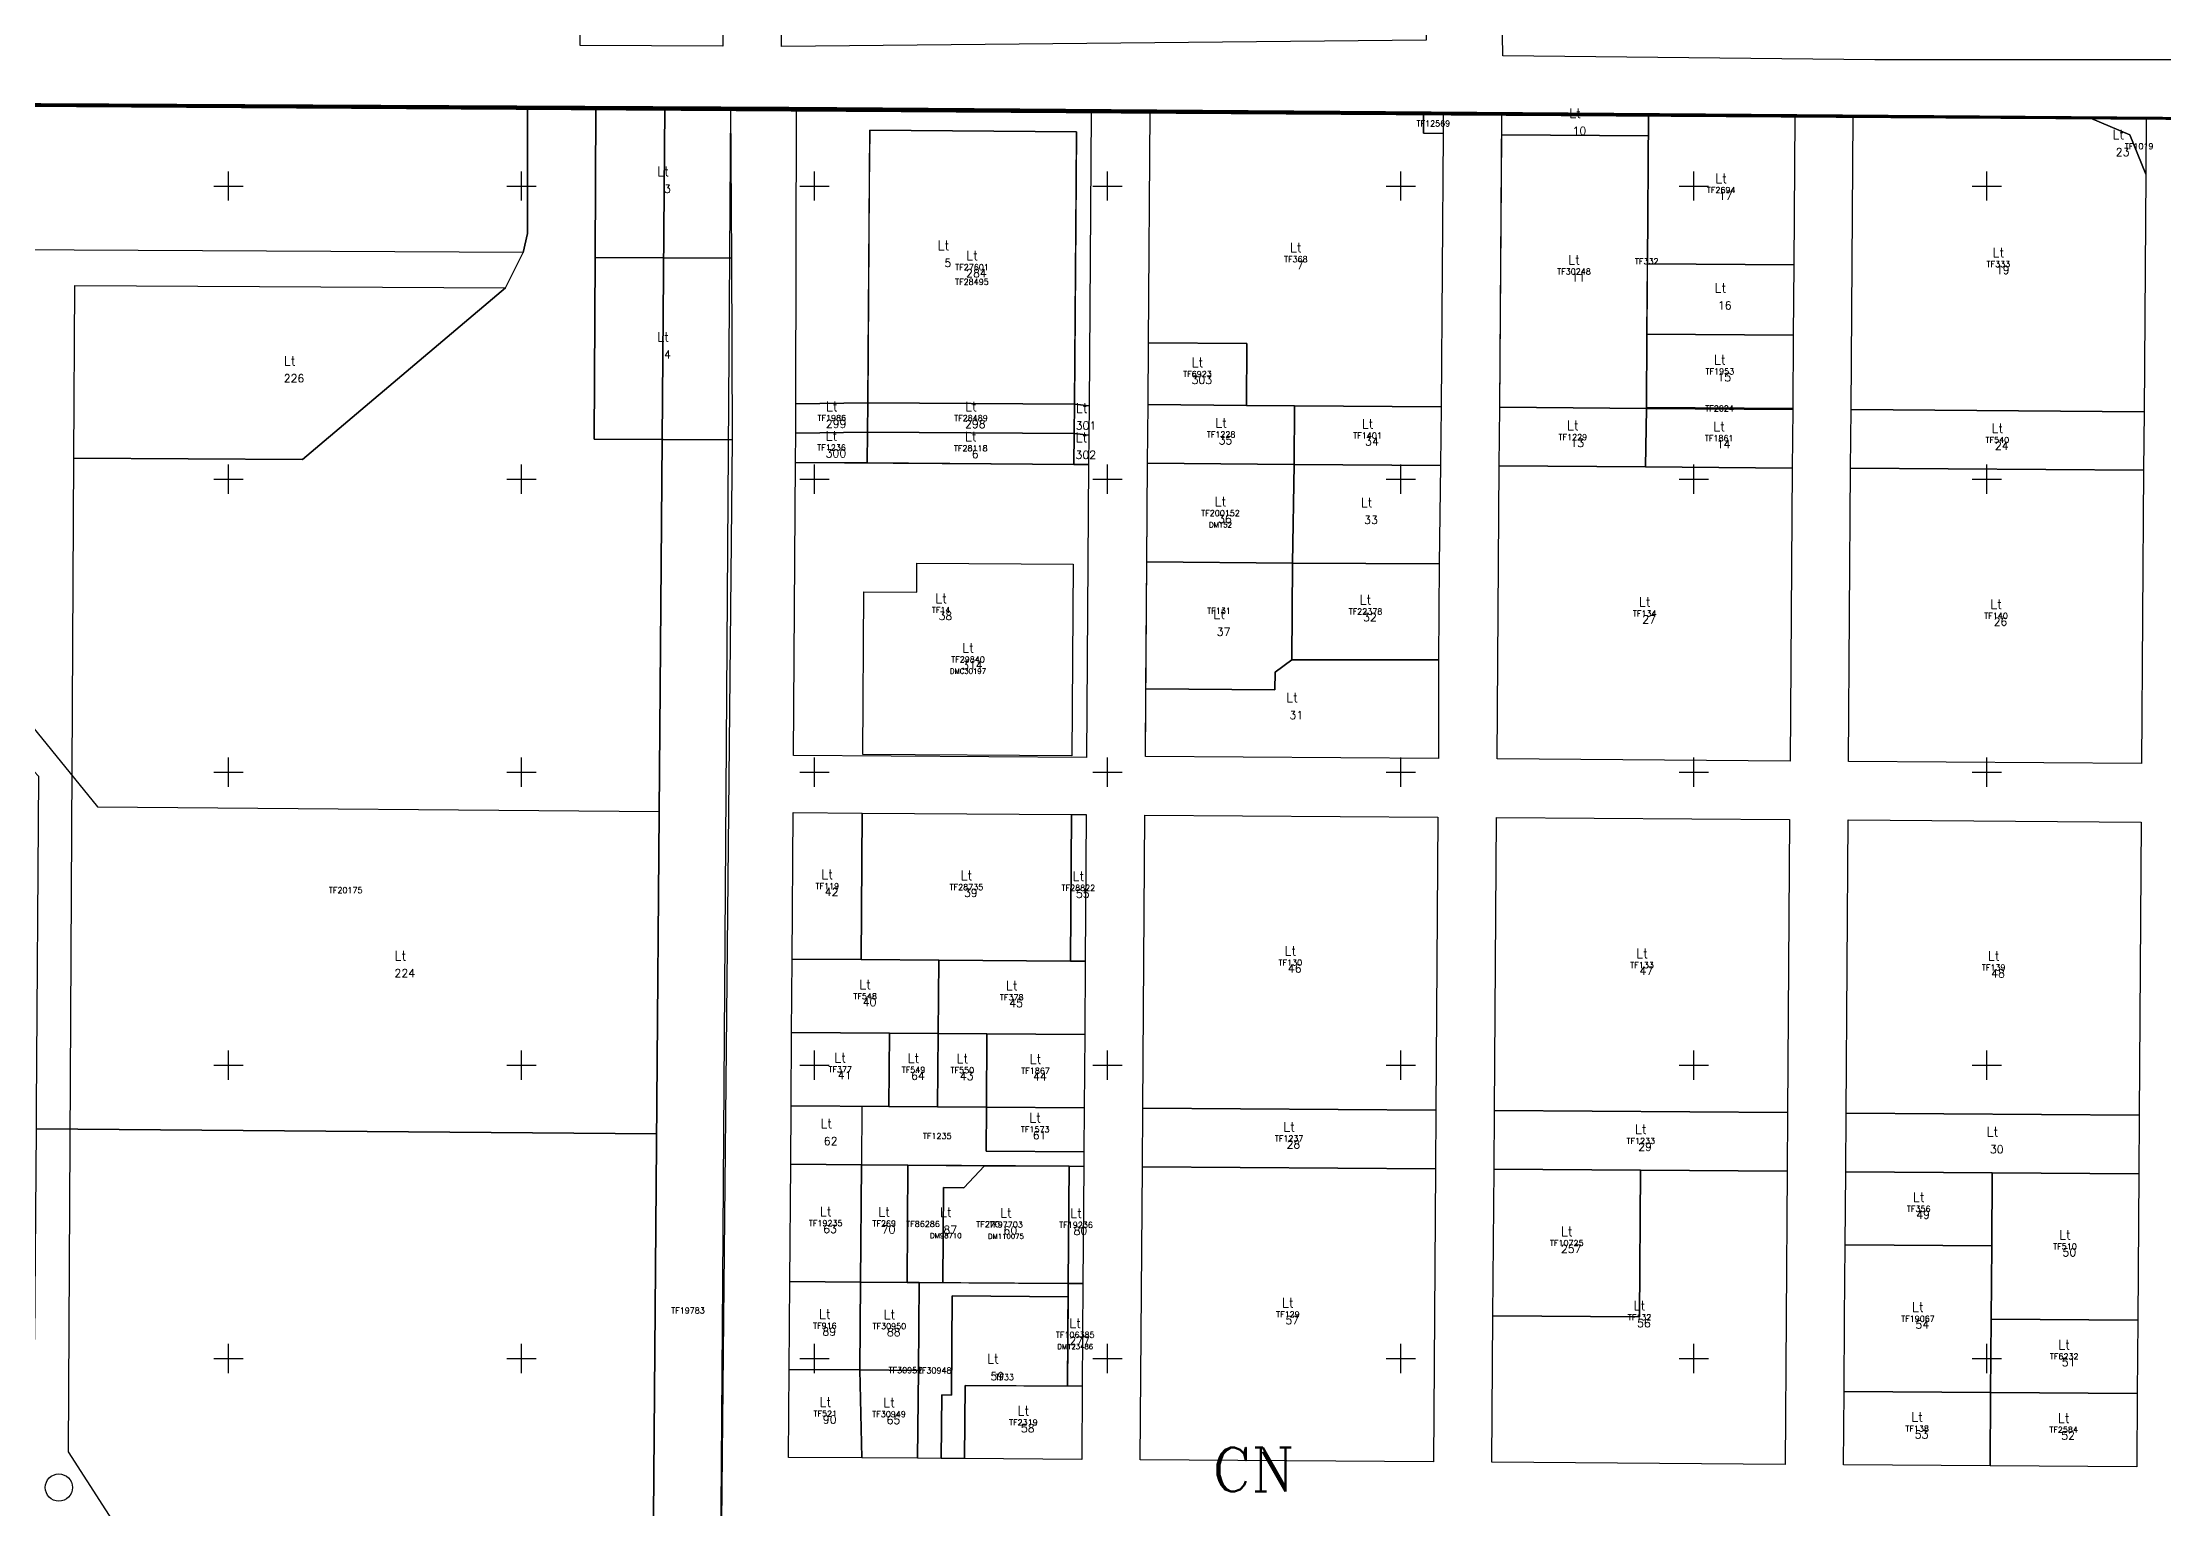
# Model space of a CAD drawing. Extents: x 385562 to 387872, y 587050 to 590157.
# Drawn here: x 386137 to 386860, y 588549 to 589049 of the extents above; entities that cross this region are included whole.
import ezdxf
from ezdxf.enums import TextEntityAlignment as Align

# ---------------------------------------------------------------- set-up
doc = ezdxf.new("R2010")
doc.units = 0
doc.header["$MEASUREMENT"] = 0
for name, color, linetype in [('croisillon', 7, 'CONTINUOUS'), ('IL', 70, 'CONTINUOUS'), ('ILOT', 70, 'CONTINUOUS'), ('L', 10, 'CONTINUOUS'), ('LOT', 10, 'CONTINUOUS'), ('LS', 7, 'CONTINUOUS'), ('PARCELLE', 160, 'CONTINUOUS'), ('SECTION', 7, 'CONTINUOUS'), ('TF', 160, 'CONTINUOUS'), ('tfdm', 7, 'CONTINUOUS'), ('TFNO', 160, 'CONTINUOUS')]:
    doc.layers.add(name, color=color, linetype=linetype)
doc.styles.add('ROMANC', font='romanc.shx', dxfattribs={"height": 10})

msp = doc.modelspace()

# ---------------------------------------------------------------- linework, layer by layer
at = {"layer": 'croisillon'}
for p, q in [((386200, 588995), (386200, 589005)), ((386300, 588995), (386300, 589005)), ((386400, 588995), (386400, 589005)), ((386500, 588995), (386500, 589005)), ((386600, 588995), (386600, 589005)), ((386700, 588995), (386700, 589005)), ((386800, 588995), (386800, 589005)), ((386195, 589000), (386205, 589000)), ((386295, 589000), (386305, 589000)), ((386395, 589000), (386405, 589000)), ((386495, 589000), (386505, 589000)), ((386595, 589000), (386605, 589000)), ((386695, 589000), (386705, 589000)), ((386795, 589000), (386805, 589000)), ((386195, 588900), (386205, 588900)), ((386200, 588895), (386200, 588905)), ((386295, 588900), (386305, 588900)), ((386300, 588895), (386300, 588905)), ((386395, 588900), (386405, 588900)), ((386400, 588895), (386400, 588905)), ((386495, 588900), (386505, 588900)), ((386500, 588895), (386500, 588905)), ((386595, 588900), (386605, 588900)), ((386600, 588895), (386600, 588905)), ((386695, 588900), (386705, 588900)), ((386700, 588895), (386700, 588905)), ((386795, 588900), (386805, 588900)), ((386800, 588895), (386800, 588905)), ((386195, 588800), (386205, 588800)), ((386200, 588795), (386200, 588805)), ((386295, 588800), (386305, 588800)), ((386300, 588795), (386300, 588805)), ((386395, 588800), (386405, 588800)), ((386400, 588795), (386400, 588805)), ((386495, 588800), (386505, 588800)), ((386500, 588795), (386500, 588805)), ((386595, 588800), (386605, 588800)), ((386600, 588795), (386600, 588805)), ((386695, 588800), (386705, 588800)), ((386700, 588795), (386700, 588805)), ((386795, 588800), (386805, 588800)), ((386800, 588795), (386800, 588805)), ((386200, 588695), (386200, 588705)), ((386300, 588695), (386300, 588705)), ((386400, 588695), (386400, 588705)), ((386500, 588695), (386500, 588705)), ((386600, 588695), (386600, 588705)), ((386700, 588695), (386700, 588705)), ((386800, 588695), (386800, 588705)), ((386195, 588700), (386205, 588700)), ((386295, 588700), (386305, 588700)), ((386395, 588700), (386405, 588700)), ((386495, 588700), (386505, 588700)), ((386595, 588700), (386605, 588700)), ((386695, 588700), (386705, 588700)), ((386795, 588700), (386805, 588700)), ((386200, 588595), (386200, 588605)), ((386300, 588595), (386300, 588605)), ((386400, 588595), (386400, 588605)), ((386500, 588595), (386500, 588605)), ((386600, 588595), (386600, 588605)), ((386700, 588595), (386700, 588605)), ((386800, 588595), (386800, 588605)), ((386195, 588600), (386205, 588600)), ((386295, 588600), (386305, 588600)), ((386395, 588600), (386405, 588600)), ((386495, 588600), (386505, 588600)), ((386595, 588600), (386605, 588600)), ((386695, 588600), (386705, 588600)), ((386795, 588600), (386805, 588600))]:
    msp.add_line(p, q, dxfattribs=at)
at = {"layer": 'IL'}
msp.add_lwpolyline([(386084.43, 589027.92), (386299.06, 589026.78), (386325.35, 589026.63), (386348.95, 589026.51), (386344.2, 588446.94), (386342.23, 588206.36), (386328.55, 588206.46), (386332.8, 588191.02), (386291.24, 588191.36), (386276.99, 588177.34), (386276.4, 588105.62), (386290.43, 588091.36), (386392.79, 588090.53), (386413.45, 588075.87), (386239.2, 588084.5), (386135.22, 588099.28)], dxfattribs=at)
at = {"layer": 'ILOT'}
msp.add_circle((386142.125, 588555.925), 4.63, dxfattribs=at)
at = {"layer": 'L'}
for points in [[(386390.87, 589496.254), (386610.867, 589495.174), (386608.681, 589049.702), (386388.668, 589047.641)], [(386962.389, 589376.525), (386961.577, 589357.166), (386959.733, 589313.205), (386952.564, 589142.355), (386933.745, 589118.992), (386924.919, 589028.205), (386873.8, 589029.4), (386873.8, 589043), (386761.81, 589043), (386634.83, 589044.43), (386630.117, 589342.078)], [(386299.632, 589125.316), (386320.426, 589132.977), (386355.403, 589131.706), (386356.506, 589130.038), (386369.479, 589112.734), (386368.668, 589047.739), (386320.009, 589047.978), (386320.166, 589079.978), (386299.487, 589080.079)], [(386302.06, 589026.763), (386301.995, 588983.763), (386300.505, 588977.282), (385884.511, 588979.484), (385884.469, 589005.484), (385884.43, 589028.98), (386084.43, 589027.92), (386299.06, 589026.78)], [(386371.904, 588913.391), (386367.241, 588440.071), (386227.244, 588441.048), (386145.419, 588568.093), (386147.214, 588907.089), (386225.213, 588906.676), (386294.524, 588965.31), (386300.505, 588977.282), (386301.995, 588983.763), (386302.06, 589026.763), (386325.35, 589026.63), (386325.084, 588975.631), (386324.76, 588913.632)], [(386325.35, 589026.63), (386348.95, 589026.51), (386371.35, 589026.39), (386371.6, 588975.391), (386325.084, 588975.631)], [(386494.337, 589024.972), (386493.647, 588924.974), (386488.668, 588925.538), (386489.241, 588999.536), (386489.32, 589018.536), (386418.891, 589019.029), (386418.588, 588999.964), (386418.124, 588926.032), (386393.648, 588925.665), (386393.8, 589026.5)], [(386514.528, 589025.396), (386607.825, 589024.705), (386607.775, 589018.005), (386614.475, 589017.955), (386613.784, 588924.658), (386563.785, 588925.028), (386547.336, 588925.15), (386547.493, 588946.299), (386513.944, 588946.548)], [(386684.524, 589024.134), (386684.477, 589017.135), (386634.473, 589017.506), (386634.525, 589024.506)], [(386734.523, 589023.762), (386734.146, 588973.104), (386684.183, 588973.476), (386684.524, 589024.134)], [(386754.363, 589023.691), (386835.362, 589023.124), (386848.757, 589017.465), (386854.228, 589003.992), (386853.661, 588922.994), (386753.664, 588923.694)], [(386835.362, 589023.124), (386854.361, 589022.991), (386854.228, 589003.992), (386848.757, 589017.465)], [(386489.32, 589018.536), (386488.668, 588925.538), (386418.124, 588926.032), (386418.891, 589019.029)], [(386634.473, 589017.506), (386684.477, 589017.135), (386684.021, 588949.426), (386683.853, 588924.427), (386683.851, 588924.137), (386633.782, 588924.509)], [(386371.6, 588975.391), (386371.904, 588913.391), (386324.76, 588913.632), (386325.084, 588975.631)], [(386684.183, 588973.476), (386734.146, 588973.104), (386733.968, 588949.054), (386684.021, 588949.426)], [(386294.524, 588965.31), (386225.213, 588906.676), (386147.214, 588907.089), (386147.526, 588966.088)], [(386513.944, 588946.548), (386547.493, 588946.299), (386547.336, 588925.15), (386513.786, 588925.399)], [(386684.021, 588949.426), (386733.968, 588949.054), (386733.782, 588924.055), (386683.853, 588924.427)], [(386393.648, 588925.665), (386418.124, 588926.032), (386418.042, 588916.032), (386393.579, 588915.665)], [(386418.124, 588926.032), (386488.668, 588925.538), (386488.598, 588915.538), (386418.042, 588916.032)], [(386488.668, 588925.538), (386493.647, 588924.974), (386493.578, 588914.974), (386488.598, 588915.538)], [(386513.786, 588925.399), (386547.336, 588925.15), (386563.785, 588925.028), (386563.637, 588905.029), (386513.638, 588905.4)], [(386563.785, 588925.028), (386613.784, 588924.658), (386613.636, 588904.658), (386563.637, 588905.029)], [(386633.782, 588924.509), (386683.851, 588924.137), (386683.563, 588904.139), (386633.634, 588904.51)], [(386683.851, 588924.137), (386733.78, 588923.765), (386733.632, 588903.766), (386683.563, 588904.139)], [(386753.664, 588923.694), (386853.661, 588922.994), (386853.521, 588902.994), (386753.524, 588903.694)], [(386393.579, 588915.665), (386418.042, 588916.032), (386417.988, 588905.496), (386393.51, 588905.665)], [(386418.042, 588916.032), (386488.598, 588915.538), (386488.509, 588905.009), (386417.988, 588905.496)], [(386488.598, 588915.538), (386493.578, 588914.974), (386493.509, 588904.974), (386488.509, 588905.009)], [(386393.51, 588905.665), (386493.509, 588904.974), (386492.819, 588804.977), (386392.82, 588805.667)], [(386513.638, 588905.4), (386563.637, 588905.029), (386563.09, 588871.37), (386513.389, 588871.738)], [(386563.637, 588905.029), (386613.636, 588904.658), (386613.09, 588871.07), (386563.09, 588871.37)], [(386633.634, 588904.51), (386683.563, 588904.139), (386733.632, 588903.766), (386732.89, 588803.77), (386632.894, 588804.513)], [(386753.524, 588903.694), (386853.521, 588902.994), (386852.821, 588802.997), (386752.824, 588803.697)], [(386488.27, 588871.004), (386487.818, 588805.551), (386416.426, 588806.044), (386416.813, 588861.498), (386434.863, 588861.373), (386434.932, 588871.373)], [(386513.389, 588871.738), (386563.09, 588871.37), (386562.89, 588838.33), (386557.111, 588834.075), (386557.066, 588828.075), (386513.068, 588828.401)], [(386563.09, 588871.37), (386613.09, 588871.07), (386612.89, 588838.33), (386562.89, 588838.33)], [(386562.89, 588838.33), (386612.89, 588838.33), (386612.895, 588804.661), (386512.897, 588805.402), (386513.068, 588828.401), (386557.066, 588828.075), (386557.111, 588834.075)], [(386392.692, 588786.217), (386416.29, 588786.052), (386415.94, 588736.053), (386392.342, 588736.218)], [(386416.29, 588786.052), (386487.69, 588785.552), (386487.34, 588735.553), (386442.341, 588735.868), (386415.94, 588736.053)], [(386487.69, 588785.552), (386492.69, 588785.517), (386492.34, 588735.518), (386487.34, 588735.553)], [(386512.689, 588785.377), (386612.687, 588784.677), (386611.987, 588684.679), (386511.989, 588685.379)], [(386632.687, 588784.537), (386732.684, 588783.837), (386731.984, 588683.839), (386631.987, 588684.539)], [(386752.684, 588783.697), (386852.681, 588782.997), (386851.981, 588682.999), (386751.984, 588683.699)], [(386392.342, 588736.218), (386415.94, 588736.053), (386442.341, 588735.868), (386442.166, 588710.869), (386425.506, 588710.986), (386392.167, 588711.219)], [(386442.341, 588735.868), (386487.34, 588735.553), (386492.34, 588735.518), (386492.165, 588710.519), (386458.826, 588710.752), (386442.166, 588710.869)], [(386392.167, 588711.219), (386425.506, 588710.986), (386425.331, 588685.986), (386391.992, 588686.219)], [(386425.506, 588710.986), (386442.166, 588710.869), (386441.991, 588685.869), (386425.331, 588685.986)], [(386442.166, 588710.869), (386458.826, 588710.752), (386458.651, 588685.753), (386441.991, 588685.869)], [(386458.826, 588710.752), (386492.165, 588710.519), (386491.99, 588685.519), (386458.651, 588685.753)], [(386391.992, 588686.219), (386416.121, 588686.05), (386415.981, 588666.051), (386391.852, 588666.22)], [(386458.651, 588685.753), (386491.99, 588685.519), (386491.885, 588670.523), (386458.546, 588670.756)], [(386511.989, 588685.379), (386611.987, 588684.679), (386611.847, 588664.68), (386511.849, 588665.38)], [(386631.987, 588684.539), (386731.984, 588683.839), (386731.844, 588663.84), (386681.845, 588664.19), (386631.847, 588664.54)], [(386751.984, 588683.699), (386851.981, 588682.999), (386851.841, 588663), (386801.842, 588663.35), (386751.844, 588663.7)], [(386391.852, 588666.22), (386415.981, 588666.051), (386415.651, 588626.052), (386391.572, 588626.221)], [(386415.981, 588666.051), (386431.851, 588665.94), (386431.571, 588625.941), (386415.651, 588626.052)], [(386458.031, 588665.723), (386450.978, 588658.214), (386443.978, 588658.256), (386443.751, 588625.807), (386435.651, 588625.913), (386431.571, 588625.941), (386431.851, 588665.94)], [(386458.031, 588665.723), (386486.85, 588665.55), (386486.57, 588625.55), (386443.751, 588625.807), (386443.978, 588658.256), (386450.978, 588658.214)], [(386486.85, 588665.55), (386491.85, 588665.52), (386491.57, 588625.52), (386486.57, 588625.55)], [(386511.849, 588665.38), (386611.847, 588664.68), (386611.147, 588564.682), (386511.15, 588565.382)], [(386681.845, 588664.19), (386731.844, 588663.84), (386731.144, 588563.842), (386631.147, 588564.542), (386631.497, 588614.541), (386681.495, 588614.191)], [(386631.847, 588664.54), (386681.845, 588664.19), (386681.495, 588614.191), (386631.497, 588614.541)], [(386751.844, 588663.7), (386801.842, 588663.35), (386801.667, 588638.35), (386751.669, 588638.701)], [(386801.842, 588663.35), (386851.841, 588663), (386851.491, 588613.001), (386801.492, 588613.351), (386801.667, 588638.35)], [(386751.669, 588638.701), (386801.667, 588638.35), (386801.492, 588613.351), (386801.317, 588588.352), (386751.319, 588588.702), (386751.494, 588613.701)], [(386391.572, 588626.221), (386415.651, 588626.052), (386415.405, 588596.041), (386391.362, 588596.221)], [(386435.651, 588625.913), (386435.404, 588595.891), (386415.405, 588596.041), (386415.651, 588626.052), (386431.571, 588625.941)], [(386486.57, 588625.55), (386486.535, 588621.051), (386446.936, 588621.324), (386446.702, 588587.495), (386443.392, 588587.518), (386443.214, 588565.857), (386435.157, 588565.914), (386435.404, 588595.891), (386435.651, 588625.913)], [(386486.298, 588590.556), (386486.57, 588625.55), (386491.57, 588625.52), (386491.325, 588590.521)], [(386801.492, 588613.351), (386851.491, 588613.001), (386851.316, 588588.002), (386801.317, 588588.352)], [(386391.362, 588596.221), (386415.405, 588596.041), (386416.152, 588566.047), (386391.152, 588566.222)], [(386415.405, 588596.041), (386435.404, 588595.891), (386435.157, 588565.914), (386416.152, 588566.047)], [(386451.326, 588590.801), (386491.325, 588590.521), (386491.15, 588565.522), (386451.151, 588565.802)], [(386751.319, 588588.702), (386801.317, 588588.352), (386801.142, 588563.352), (386751.144, 588563.702)], [(386801.317, 588588.352), (386851.316, 588588.002), (386851.141, 588563.002), (386801.142, 588563.352)]]:
    msp.add_lwpolyline(points, close=True, dxfattribs=at)
at = {"layer": 'LS', "const_width": 1}
for points in [[(386988.112, 589281.914), (386976.5, 589027), (386873.8, 589029.4), (386873.8, 589023), (385883.9, 589029), (385883.9, 589047), (385836, 589049.1), (385820.5, 588987), (385808.08, 588961.072), (385790.8, 588925), (385758.2, 588902), (385707.411, 589006.349), (385667.36, 589088.79)], [(386867.9, 588082.4), (386438.2, 588085.2), (386438.1, 588075), (386239.2, 588084.5), (386085.1, 588106.4), (386015.8, 588386.5), (385840.19, 588612.01), (385823.461, 588651.513), (385830.504, 588669.644), (385802.823, 588726.806), (385820.118, 588762.929), (385808.516, 588811.053), (385758.2, 588902), (385790.8, 588925), (385820.5, 588987), (385836, 589049.1), (385883.9, 589047), (385883.9, 589029), (386393.8, 589026.5), (386873.8, 589023)]]:
    msp.add_lwpolyline(points, dxfattribs=at)
at = {"layer": 'TF'}
for points in [[(386348.95, 589026.51), (386371.35, 589026.39), (386369.95, 588826.39), (386368.55, 588626.4), (386367.57, 588486.4), (386366.64, 588353.97), (386365.63, 588209.14), (386368.55, 588206.17), (386342.23, 588206.36), (386344.2, 588446.94), (386348.95, 589026.51)], [(386514.528, 589025.396), (386607.825, 589024.705), (386607.775, 589018.005), (386614.475, 589017.955), (386613.784, 588924.658), (386563.785, 588925.028), (386547.336, 588925.15), (386547.493, 588946.299), (386513.944, 588946.548)], [(386607.825, 589024.705), (386614.525, 589024.655), (386614.475, 589017.955), (386607.775, 589018.005)], [(386634.525, 589024.506), (386684.524, 589024.134), (386684.183, 588973.476), (386734.146, 588973.104), (386733.968, 588949.054), (386684.021, 588949.426), (386683.853, 588924.427), (386683.851, 588924.137), (386633.782, 588924.509)], [(386684.524, 589024.134), (386734.523, 589023.762), (386734.146, 588973.104), (386684.183, 588973.476)], [(386754.363, 589023.691), (386835.362, 589023.124), (386848.757, 589017.465), (386854.228, 589003.992), (386853.661, 588922.994), (386753.664, 588923.694)], [(386835.362, 589023.124), (386854.361, 589022.991), (386854.228, 589003.992), (386848.757, 589017.465)], [(386418.891, 589019.029), (386489.32, 589018.536), (386488.668, 588925.538), (386488.598, 588915.538), (386418.042, 588916.032), (386418.124, 588926.032)], [(386489.32, 589018.536), (386488.668, 588925.538), (386418.124, 588926.032), (386418.891, 589019.029)], [(386634.473, 589017.506), (386684.477, 589017.135), (386684.021, 588949.426), (386683.853, 588924.427), (386683.851, 588924.137), (386633.782, 588924.509)], [(386513.944, 588946.548), (386547.493, 588946.299), (386547.336, 588925.15), (386513.786, 588925.399)], [(386684.021, 588949.426), (386733.968, 588949.054), (386733.782, 588924.055), (386683.853, 588924.427)], [(386393.648, 588925.665), (386418.124, 588926.032), (386418.042, 588916.032), (386393.579, 588915.665)], [(386418.124, 588926.032), (386488.668, 588925.538), (386488.598, 588915.538), (386418.042, 588916.032)], [(386513.786, 588925.399), (386547.336, 588925.15), (386563.785, 588925.028), (386563.637, 588905.029), (386513.638, 588905.4)], [(386563.785, 588925.028), (386613.784, 588924.658), (386613.636, 588904.658), (386563.637, 588905.029)], [(386633.782, 588924.509), (386683.851, 588924.137), (386683.563, 588904.139), (386633.634, 588904.51)], [(386683.851, 588924.137), (386733.78, 588923.765), (386733.632, 588903.766), (386683.563, 588904.139)], [(386683.853, 588924.427), (386733.782, 588924.055), (386733.78, 588923.765), (386683.851, 588924.137)], [(386753.664, 588923.694), (386853.661, 588922.994), (386853.521, 588902.994), (386753.524, 588903.694)], [(386393.579, 588915.665), (386418.042, 588916.032), (386417.988, 588905.496), (386393.51, 588905.665)], [(386418.042, 588916.032), (386488.598, 588915.538), (386488.509, 588905.009), (386417.988, 588905.496)], [(386393.51, 588905.665), (386417.988, 588905.496), (386488.509, 588905.009), (386493.509, 588904.974), (386492.819, 588804.977), (386392.82, 588805.667)], [(386513.638, 588905.4), (386563.637, 588905.029), (386613.636, 588904.658), (386613.09, 588871.07), (386563.09, 588871.37), (386562.89, 588838.33), (386612.89, 588838.33), (386612.895, 588804.661), (386512.897, 588805.402)], [(386513.638, 588905.4), (386563.637, 588905.029), (386563.09, 588871.37), (386513.389, 588871.738)], [(386633.634, 588904.51), (386683.563, 588904.139), (386733.632, 588903.766), (386732.89, 588803.77), (386632.894, 588804.513)], [(386753.524, 588903.694), (386853.521, 588902.994), (386852.821, 588802.997), (386752.824, 588803.697)], [(385891.07, 588874.99), (386086, 588873.4), (386155.25, 588788.15), (386346.98, 588786.58), (386346.08, 588676.58), (386134.45, 588678.31), (386134.5, 588685.71), (386135.32, 588798.49), (386128.48, 588805.79), (386093.29, 588807.81), (385997.02, 588809.07), (385992.26, 588800.28), (386020.13, 588758.73), (386066.23, 588789.66), (386104.2, 588731.27), (386046.29, 588719.78), (386040.04, 588693.32), (386032.21, 588695.16), (386000.55, 588673.41), (385972.62, 588644.52), (385939.77, 588737.37), (385906.41, 588831.64)], [(386488.27, 588871.004), (386487.818, 588805.551), (386416.426, 588806.044), (386416.813, 588861.498), (386434.863, 588861.373), (386434.932, 588871.373)], [(386563.09, 588871.37), (386613.09, 588871.07), (386612.89, 588838.33), (386562.89, 588838.33)], [(386392.692, 588786.217), (386416.29, 588786.052), (386415.94, 588736.053), (386392.342, 588736.218)], [(386416.29, 588786.052), (386487.69, 588785.552), (386487.34, 588735.553), (386442.341, 588735.868), (386415.94, 588736.053)], [(386487.69, 588785.552), (386492.69, 588785.517), (386492.34, 588735.518), (386487.34, 588735.553)], [(386512.689, 588785.377), (386612.687, 588784.677), (386611.987, 588684.679), (386511.989, 588685.379)], [(386632.687, 588784.537), (386732.684, 588783.837), (386731.984, 588683.839), (386631.987, 588684.539)], [(386752.684, 588783.697), (386852.681, 588782.997), (386851.981, 588682.999), (386751.984, 588683.699)], [(386392.342, 588736.218), (386415.94, 588736.053), (386442.341, 588735.868), (386442.166, 588710.869), (386425.506, 588710.986), (386392.167, 588711.219)], [(386442.341, 588735.868), (386487.34, 588735.553), (386492.34, 588735.518), (386492.165, 588710.519), (386458.826, 588710.752), (386442.166, 588710.869)], [(386392.167, 588711.219), (386425.506, 588710.986), (386425.331, 588685.986), (386391.992, 588686.219)], [(386425.506, 588710.986), (386442.166, 588710.869), (386441.991, 588685.869), (386425.331, 588685.986)], [(386442.166, 588710.869), (386458.826, 588710.752), (386458.651, 588685.753), (386441.991, 588685.869)], [(386458.826, 588710.752), (386492.165, 588710.519), (386491.99, 588685.519), (386458.651, 588685.753)], [(386391.992, 588686.219), (386425.331, 588685.986), (386441.991, 588685.869), (386458.651, 588685.753), (386458.546, 588670.756), (386491.885, 588670.523), (386491.85, 588665.52), (386486.85, 588665.55), (386431.851, 588665.94), (386415.981, 588666.051), (386391.852, 588666.22)], [(386458.651, 588685.753), (386491.99, 588685.519), (386491.885, 588670.523), (386458.546, 588670.756)], [(386511.989, 588685.379), (386611.987, 588684.679), (386611.847, 588664.68), (386511.849, 588665.38)], [(386631.987, 588684.539), (386731.984, 588683.839), (386731.844, 588663.84), (386681.845, 588664.19), (386631.847, 588664.54)], [(386134.45, 588678.31), (386346.08, 588676.58), (386344.1, 588433.59), (386203.6, 588434.74), (386203.35, 588404.14), (386063.24, 588405.28), (386059.19, 588415.84), (386032.3, 588485.85), (385996.46, 588579.21), (385988, 588601.68), (385979.8, 588624.24), (385976.94, 588632.31), (386000.75, 588634.09), (386075.91, 588639.72), (386098.91, 588641.44), (386124.35, 588603.56), (386133.92, 588606.44)], [(386391.852, 588666.22), (386415.981, 588666.051), (386415.651, 588626.052), (386391.572, 588626.221)], [(386415.981, 588666.051), (386431.851, 588665.94), (386431.571, 588625.941), (386415.651, 588626.052)], [(386431.851, 588665.94), (386486.85, 588665.55), (386486.57, 588625.55), (386431.571, 588625.941)], [(386458.031, 588665.723), (386450.978, 588658.214), (386443.978, 588658.256), (386443.751, 588625.807), (386435.651, 588625.913), (386431.571, 588625.941), (386431.851, 588665.94)], [(386458.031, 588665.723), (386486.85, 588665.55), (386486.57, 588625.55), (386443.751, 588625.807), (386443.978, 588658.256), (386450.978, 588658.214)], [(386486.85, 588665.55), (386491.85, 588665.52), (386491.57, 588625.52), (386486.57, 588625.55)], [(386511.849, 588665.38), (386611.847, 588664.68), (386611.147, 588564.682), (386511.15, 588565.382)], [(386681.845, 588664.19), (386731.844, 588663.84), (386731.144, 588563.842), (386631.147, 588564.542), (386631.497, 588614.541), (386681.495, 588614.191)], [(386631.847, 588664.54), (386681.845, 588664.19), (386681.495, 588614.191), (386631.497, 588614.541)], [(386751.844, 588663.7), (386801.842, 588663.35), (386801.667, 588638.35), (386751.669, 588638.701)], [(386801.842, 588663.35), (386851.841, 588663), (386851.491, 588613.001), (386801.492, 588613.351), (386801.667, 588638.35)], [(386751.669, 588638.701), (386801.667, 588638.35), (386801.492, 588613.351), (386801.317, 588588.352), (386751.319, 588588.702), (386751.494, 588613.701)], [(386391.572, 588626.221), (386415.651, 588626.052), (386415.405, 588596.041), (386391.362, 588596.221)], [(386435.651, 588625.913), (386435.404, 588595.891), (386415.405, 588596.041), (386415.651, 588626.052), (386431.571, 588625.941)], [(386486.57, 588625.55), (386486.535, 588621.051), (386446.936, 588621.324), (386446.702, 588587.495), (386443.392, 588587.518), (386443.214, 588565.857), (386435.157, 588565.914), (386416.152, 588566.047), (386415.405, 588596.041), (386415.651, 588626.052), (386431.571, 588625.941), (386435.651, 588625.913)], [(386486.57, 588625.55), (386486.535, 588621.051), (386446.936, 588621.324), (386446.702, 588587.495), (386443.392, 588587.518), (386443.214, 588565.857), (386435.157, 588565.914), (386435.404, 588595.891), (386435.651, 588625.913)], [(386486.298, 588590.556), (386486.57, 588625.55), (386491.57, 588625.52), (386491.325, 588590.521)], [(386451.151, 588565.802), (386443.214, 588565.857), (386443.392, 588587.518), (386446.702, 588587.495), (386446.936, 588621.324), (386486.535, 588621.051), (386486.298, 588590.556), (386451.326, 588590.801)], [(386801.492, 588613.351), (386851.491, 588613.001), (386851.316, 588588.002), (386801.317, 588588.352)], [(386391.362, 588596.221), (386415.405, 588596.041), (386416.152, 588566.047), (386391.152, 588566.222)], [(386415.405, 588596.041), (386435.404, 588595.891), (386435.157, 588565.914), (386416.152, 588566.047)], [(386451.326, 588590.801), (386491.325, 588590.521), (386491.15, 588565.522), (386451.151, 588565.802)], [(386751.319, 588588.702), (386801.317, 588588.352), (386801.142, 588563.352), (386751.144, 588563.702)], [(386801.317, 588588.352), (386851.316, 588588.002), (386851.141, 588563.002), (386801.142, 588563.352)]]:
    msp.add_lwpolyline(points, close=True, dxfattribs=at)

# ---------------------------------------------------------------- texts
at = {"layer": 'LOT', "style": 'ROMANC'}
for p in [(386659.4985, 589024.8205), (386844.8615, 589017.558), (386348.342, 589005.0105), (386709.353, 589002.619), (386443.9925, 588979.737), (386564.2095, 588979.027), (386453.722, 588976.2835), (386659.1295, 588974.8215), (386803.946, 588977.3425), (386709.0835, 588965.265), (386348.332, 588948.511), (386220.869, 588940.382), (386530.6395, 588939.849), (386708.9105, 588940.7405), (386405.8515, 588924.8485), (386453.355, 588924.785), (386491.1225, 588924.256), (386405.776, 588914.764), (386453.293, 588914.5205), (386491.0435, 588914.256), (386538.7115, 588919.214), (386588.7105, 588918.843), (386658.7425, 588918.324), (386708.6715, 588917.9515), (386803.5925, 588917.344), (386538.513, 588892.385), (386588.363, 588892.0495), (386443.1645, 588859.321), (386587.99, 588858.85), (386683.263, 588858.14), (386803.1725, 588857.3455), (386538.079, 588853.9065), (386452.348, 588842.462), (386562.896, 588825.4955), (386404.316, 588765.135), (386451.815, 588764.8025), (386490.015, 588764.535), (386562.338, 588739.028), (386258.6615, 588737.417), (386682.3355, 588738.188), (386802.3325, 588737.348), (386417.254, 588727.5435), (386467.253, 588727.1935), (386408.749, 588702.6025), (386433.7485, 588702.4275), (386450.4085, 588702.311), (386475.408, 588702.1355), (386475.268, 588682.138), (386403.9865, 588680.135), (386561.918, 588679.0295), (386681.9155, 588678.1895), (386801.9125, 588677.3495), (386776.7555, 588655.025), (386403.7765, 588650.136), (386423.751, 588649.996), (386444.801, 588649.8735), (386465.3005, 588649.6365), (386489.21, 588649.535), (386656.671, 588643.3655), (386826.6665, 588642.1755), (386561.4985, 588619.031), (386681.4955, 588618.016), (386776.493, 588617.5265), (386403.5065, 588615.131), (386425.528, 588614.9715), (386488.934, 588612.0355), (386826.404, 588604.6765), (386460.8635, 588599.885), (386403.652, 588585.134), (386425.4045, 588584.9775), (386471.238, 588582.1615), (386776.2305, 588580.027), (386826.229, 588579.677)]:
    msp.add_text('Lt', height=3.23, dxfattribs=at).set_placement(p, align=Align.MIDDLE)
at = {"layer": 'PARCELLE', "style": 'ROMANC'}
for s, p in [('10', (386660.9985, 589018.8205)), ('23', (386846.3615, 589011.558)), ('3', (386349.842, 588999.0105)), ('17', (386710.853, 588996.619)), ('5', (386445.4925, 588973.737)), ('7', (386565.7095, 588973.027)), ('19', (386805.446, 588971.3425)), ('284', (386455.222, 588970.2835)), ('11', (386660.6295, 588968.8215)), ('16', (386710.5835, 588959.265)), ('4', (386349.832, 588942.511)), ('15', (386710.4105, 588934.7405)), ('226', (386222.369, 588934.382)), ('303', (386532.1395, 588933.849)), ('299', (386407.3515, 588918.8485)), ('298', (386454.855, 588918.785)), ('301', (386492.6225, 588918.256)), ('35', (386540.2115, 588913.214)), ('34', (386590.2105, 588912.843)), ('300', (386407.276, 588908.764)), ('6', (386454.793, 588908.5205)), ('302', (386492.5435, 588908.256)), ('13', (386660.2425, 588912.324)), ('14', (386710.1715, 588911.9515)), ('24', (386805.0925, 588911.344)), ('36', (386540.013, 588886.385)), ('33', (386589.863, 588886.0495)), ('38', (386444.6645, 588853.321)), ('37', (386539.579, 588847.9065)), ('32', (386589.49, 588852.85)), ('27', (386684.763, 588852.14)), ('26', (386804.6725, 588851.3455)), ('314', (386453.848, 588836.462)), ('31', (386564.396, 588819.4955)), ('42', (386405.816, 588759.135)), ('39', (386453.315, 588758.8025)), ('55', (386491.515, 588758.535)), ('46', (386563.838, 588733.028)), ('47', (386683.8355, 588732.188)), ('224', (386260.1615, 588731.417)), ('48', (386803.8325, 588731.348)), ('40', (386418.754, 588721.5435)), ('45', (386468.753, 588721.1935)), ('41', (386410.249, 588696.6025)), ('64', (386435.2485, 588696.4275)), ('43', (386451.9085, 588696.311)), ('44', (386476.908, 588696.1355)), ('62', (386405.4865, 588674.135)), ('61', (386476.768, 588676.138)), ('28', (386563.418, 588673.0295)), ('29', (386683.4155, 588672.1895)), ('30', (386803.4125, 588671.3495)), ('49', (386778.2555, 588649.025)), ('63', (386405.2765, 588644.136)), ('70', (386425.251, 588643.996)), ('87', (386446.301, 588643.8735)), ('60', (386466.8005, 588643.6365)), ('80', (386490.71, 588643.535)), ('257', (386658.171, 588637.3655)), ('50', (386828.1665, 588636.1755)), ('89', (386405.0065, 588609.131)), ('88', (386427.028, 588608.9715)), ('57', (386562.9985, 588613.031)), ('56', (386682.9955, 588612.016)), ('54', (386777.993, 588611.5265)), ('277', (386490.434, 588606.0355)), ('51', (386827.904, 588598.6765)), ('59', (386462.3635, 588593.885)), ('90', (386405.152, 588579.134)), ('65', (386426.9045, 588578.9775)), ('58', (386472.738, 588576.1615)), ('53', (386777.7305, 588574.027)), ('52', (386827.729, 588573.677))]:
    msp.add_text(s, height=2.73, dxfattribs=at).set_placement(p, align=Align.MIDDLE)
at = {"layer": 'SECTION', "style": 'ROMANC'}
msp.add_text('CN', height=15.015, dxfattribs=at).set_placement((386549.75, 588562.05), align=Align.MIDDLE)
at = {"layer": 'tfdm', "style": 'ROMANC'}
for s, p in [('DM152', (386538.513, 588884.385)), ('DMC30197', (386452.348, 588834.462)), ('DM98710', (386444.801, 588641.8735)), ('DM110075', (386465.3005, 588641.6365)), ('DM123486', (386488.934, 588604.0355))]:
    msp.add_text(s, height=1.73, dxfattribs=at).set_placement(p, align=Align.MIDDLE)
at = {"layer": 'TFNO', "style": 'ROMANC'}
for s, p in [('TF12569', (386611.15, 589021.33)), ('TF1019', (386852, 589013.558)), ('TF2694', (386709.353, 588998.619)), ('TF27601', (386453.722, 588972.2835)), ('TF368', (386564.2095, 588975.027)), ('TF332', (386683.964, 588974.3215)), ('TF333', (386803.946, 588973.3425)), ('TF28495', (386453.681, 588967.2835)), ('TF30248', (386659.1295, 588970.8215)), ('TF6923', (386530.6395, 588935.849)), ('TF1953', (386708.9105, 588936.7405)), ('TF1986', (386405.8515, 588920.8485)), ('TF28489', (386453.355, 588920.785)), ('TF2024', (386708.8165, 588924.096)), ('TF1228', (386538.7115, 588915.214)), ('TF1401', (386588.7105, 588914.843)), ('TF1229', (386658.7425, 588914.324)), ('TF1861', (386708.6715, 588913.9515)), ('TF540', (386803.5925, 588913.344)), ('TF1236', (386405.776, 588910.764)), ('TF28118', (386453.293, 588910.5205)), ('TF200152', (386538.513, 588888.385)), ('TF14', (386443.1645, 588855.321)), ('TF131', (386538, 588855.0305)), ('TF22378', (386587.99, 588854.85)), ('TF134', (386683.263, 588854.14)), ('TF140', (386803.1725, 588853.3455)), ('TF29840', (386452.348, 588838.462)), ('TF119', (386404.316, 588761.135)), ('TF20175', (386240, 588759.755)), ('TF28735', (386451.815, 588760.8025)), ('TF28822', (386490.015, 588760.535)), ('TF130', (386562.338, 588735.028)), ('TF133', (386682.3355, 588734.188)), ('TF139', (386802.3325, 588733.348)), ('TF548', (386417.254, 588723.5435)), ('TF378', (386467.253, 588723.1935)), ('TF377', (386408.749, 588698.6025)), ('TF549', (386433.7485, 588698.4275)), ('TF550', (386450.4085, 588698.311)), ('TF1867', (386475.408, 588698.1355)), ('TF1235', (386441.8685, 588675.8695)), ('TF1573', (386475.268, 588678.138)), ('TF1237', (386561.918, 588675.0295)), ('TF1233', (386681.9155, 588674.1895)), ('TF19235', (386403.7765, 588646.136)), ('TF269', (386423.751, 588645.996)), ('TF86286', (386437, 588645.8735)), ('TF270', (386459.2105, 588645.745)), ('TF97703', (386465.3005, 588645.6365)), ('TF19236', (386489.21, 588645.535)), ('TF356', (386776.7555, 588651.025)), ('TF10725', (386656.671, 588639.3655)), ('TF510', (386826.6665, 588638.1755)), ('TF19783', (386356.79, 588616.34)), ('TF916', (386403.5065, 588611.131)), ('TF30950', (386425.528, 588610.9715)), ('TF129', (386561.4985, 588615.031)), ('TF132', (386681.4955, 588614.016)), ('TF19067', (386776.493, 588613.5265)), ('TF106385', (386488.934, 588608.0355)), ('TF30952', (386431, 588595.9545)), ('TF30948', (386441, 588595.885)), ('TF6232', (386826.404, 588600.6765)), ('TF33', (386464.8745, 588593.563)), ('TF521', (386403.652, 588581.134)), ('TF30949', (386425.4045, 588580.9775)), ('TF2319', (386471.238, 588578.1615)), ('TF138', (386776.2305, 588576.027)), ('TF2584', (386826.229, 588575.677))]:
    msp.add_text(s, height=2, dxfattribs=at).set_placement(p, align=Align.MIDDLE)

doc.saveas('drawing.dxf')
